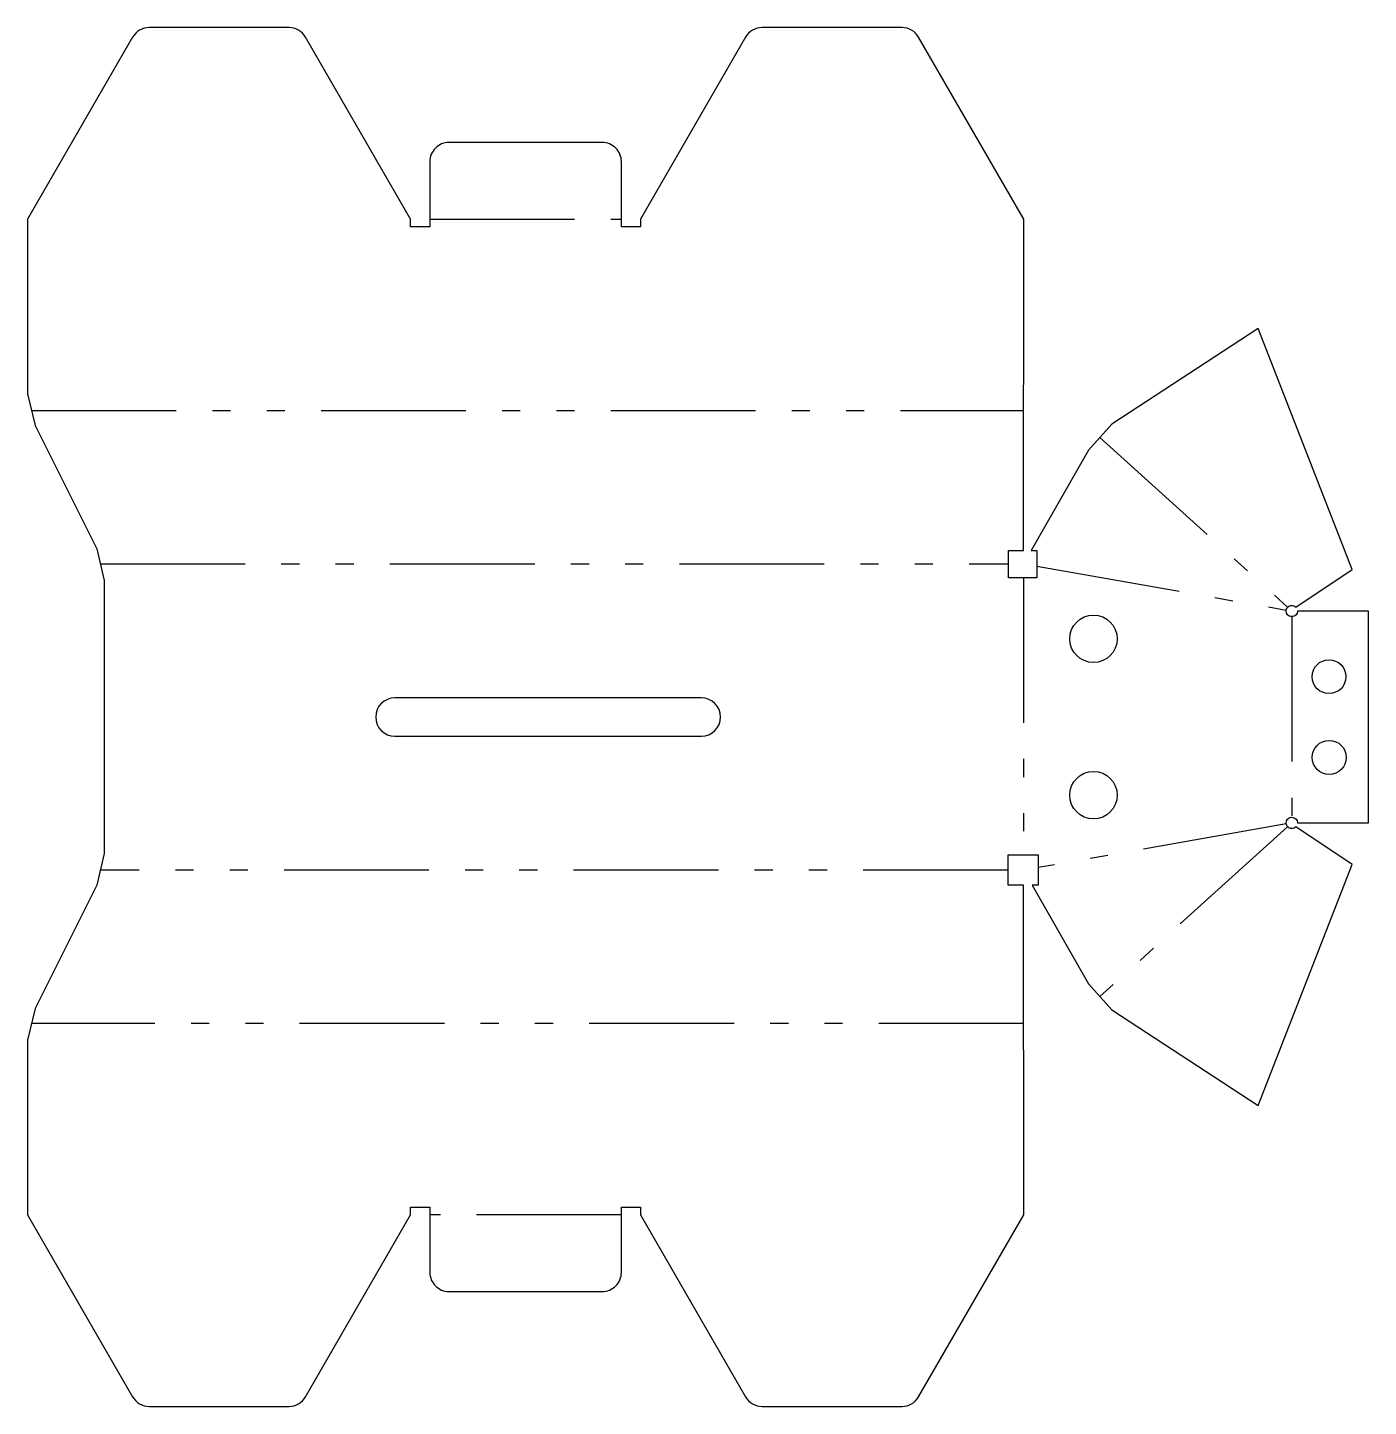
# Model space of a CAD drawing. Header units: millimetres. Extents: x 0 to 222, y 0 to 229.
import ezdxf

# ---------------------------------------------------------------- set-up
doc = ezdxf.new("R2010")
doc.units = ezdxf.units.MM
doc.linetypes.add('DASHDOTDOT', pattern=[48, 24, -6, 3, -6, 3, -6])
doc.layers.get('0').update_dxf_attribs({"color": 250, "linetype": 'CONTINUOUS'})
doc.layers.add('MBend', color=94, linetype='DASHDOTDOT')

msp = doc.modelspace()

# ---------------------------------------------------------------- linework, layer by layer
for points in [[(210.47, 131.85, -5.182439), (210.21, 132.5), (219.51, 138.74), (203.95, 178.7), (179.71, 162.84), (175.81, 158.53), (166.33, 141.87), (167.25, 141.87), (167.25, 137.34), (162.58, 137.34), (162.58, 141.87), (165.08, 141.87), (165.09, 196.83), (147.68, 226.99, 0.267949), (144.93, 228.58), (121.75, 228.58, 0.267949), (119, 226.99), (101.59, 196.83), (101.59, 195.56), (98.42, 195.56), (98.42, 206.35, 0.414214), (95.24, 209.53), (69.84, 209.53, 0.414214), (66.67, 206.35), (66.67, 195.56), (63.49, 195.56), (63.49, 196.83), (46.08, 226.99, 0.267949), (43.33, 228.58), (20.16, 228.58, 0.267949), (17.41, 226.99), (0, 196.83), (0, 167.85), (1.24, 162.61), (11.46, 142.16), (12.7, 136.92), (12.7, 91.65), (11.46, 86.42), (1.24, 65.97), (0, 60.73), (0, 31.75), (17.41, 1.59, 0.267949), (20.16, 0), (43.33, 0, 0.267949), (46.08, 1.59), (63.49, 31.75), (63.49, 33.02), (66.67, 33.02), (66.67, 22.22, 0.414214), (69.84, 19.05), (95.24, 19.05, 0.414214), (98.42, 22.22), (98.42, 33.02), (101.59, 33.02), (101.59, 31.75), (119, 1.59, 0.267949), (121.75, 0), (144.93, 0, 0.267949), (147.68, 1.59), (165.09, 31.75), (165.08, 86.42), (162.5, 86.42), (162.5, 91.42), (167.5, 91.42), (167.5, 86.42), (166.49, 86.42), (175.81, 70.05), (179.71, 65.73), (203.95, 49.88), (219.51, 89.83), (210.21, 96.08, -5.182439), (210.47, 96.73), (222.23, 96.73), (222.23, 131.85)], [(111.67, 117.46), (60.87, 117.46, 1), (60.87, 111.11), (111.67, 111.11, 1)]]:
    msp.add_lwpolyline(points, format="xyb", close=True)
at = {"color": 250}
for centre, radius in [((176.66, 127.25), 3.93), ((215.7, 120.97), 2.81), ((215.73, 107.59), 2.83), ((176.66, 101.33), 3.93)]:
    msp.add_circle(centre, radius, dxfattribs=at)
at = {"layer": 'MBend'}
for p, q in [((66.67, 196.83), (98.42, 196.83)), ((0.65, 165.08), (165.09, 165.08)), ((177.73, 160.65), (208.83, 132.48)), ((12.05, 139.69), (162.58, 139.69)), ((165.08, 137.34), (165.08, 91.42)), ((167.25, 139.3), (208.6, 132.01)), ((209.53, 130.91), (209.53, 97.67)), ((208.6, 96.56), (167.5, 89.32)), ((208.83, 96.1), (177.73, 67.93)), ((162.5, 88.89), (12.05, 88.89)), ((165.09, 63.49), (0.65, 63.49)), ((98.42, 31.75), (66.67, 31.75))]:
    msp.add_line(p, q, dxfattribs=at)

doc.saveas('drawing.dxf')
